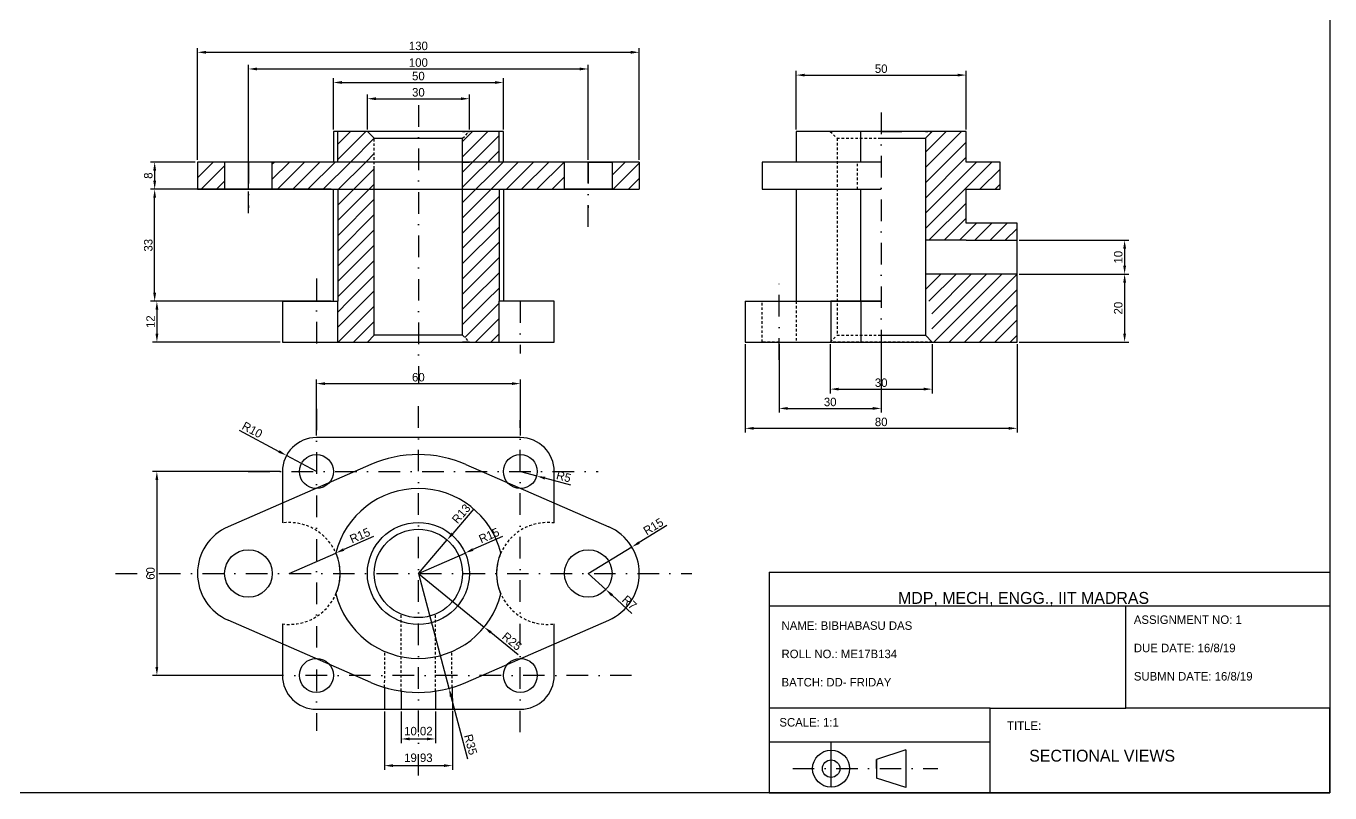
# Model space of a CAD drawing. Header units: millimetres. Extents: x 3191 to 4500, y 3127 to 3817.
# Drawn here: x 3407.4 to 3791, y 3220.2 to 3446 of the extents above; entities that cross this region are included whole.
import ezdxf

# ---------------------------------------------------------------- set-up
doc = ezdxf.new("R2010")
doc.units = ezdxf.units.MM
doc.linetypes.add('DASHDOT2', pattern=[12.7, 6.35, -3.175, 0, -3.175])
doc.linetypes.add('JIS_02_0.7', pattern=[1.35, 0.75, -0.6])
doc.dimstyles.new('ISO-25', dxfattribs={"dimtxt": 2.5, "dimasz": 2.5, "dimexe": 1.25, "dimexo": 0.625, "dimtad": 1, "dimtxsty": 'Standard', "dimcen": 2.5, "dimclrd": 3, "dimclre": 3, "dimadec": 0, "dimazin": 0, "dimtfac": 1, "dimtmove": 0, "dimatfit": 3, "dimfxl": 1, "dimarcsym": 0})
pattern_1 = [(45, (691.1954, 535.788), (-2.245064, 2.245064), [])]
pattern_2 = [(45, (818.4033, 339.859), (-2.245064, 2.245064), [])]

# ---------------------------------------------------------------- blocks, each defined once
blk = doc.blocks.new('*D38')
at = {"color": 3, "lineweight": -2, "transparency": 16777216}
for p, q in [((3482.17, 3364.93), (3444.62, 3364.93)), ((3445.87, 3362.43), (3445.87, 3355.43)), ((3482.17, 3352.93), (3444.62, 3352.93))]:
    blk.add_line(p, q, dxfattribs=at)
at = {"color": 3, "transparency": 16777216}
for points in [[(3445.45, 3362.43), (3446.29, 3362.43), (3445.87, 3364.93)], [(3445.45, 3355.43), (3446.29, 3355.43), (3445.87, 3352.93)]]:
    blk.add_solid(points, dxfattribs=at)
at = {"layer": 'Defpoints', "color": 0, "transparency": 16777216}
for p in [(3482.8, 3364.93), (3445.87, 3352.93), (3482.8, 3352.93)]:
    blk.add_point(p, dxfattribs=at)
at = {"color": 0, "transparency": 16777216, "insert": (3444, 3358.93), "char_height": 2.5, "attachment_point": 5, "rotation": 90}
blk.add_mtext('12', dxfattribs=at)
blk = doc.blocks.new('*D39')
at = {"color": 3, "lineweight": -2, "transparency": 16777216}
for p, q in [((3457.17, 3405.93), (3443.96, 3405.93)), ((3445.21, 3403.43), (3445.21, 3400.43)), ((3457.17, 3397.93), (3443.96, 3397.93))]:
    blk.add_line(p, q, dxfattribs=at)
at = {"color": 3, "transparency": 16777216}
for points in [[(3444.8, 3403.43), (3445.63, 3403.43), (3445.21, 3405.93)], [(3444.8, 3400.43), (3445.63, 3400.43), (3445.21, 3397.93)]]:
    blk.add_solid(points, dxfattribs=at)
at = {"layer": 'Defpoints', "color": 0, "transparency": 16777216}
for p in [(3457.8, 3405.93), (3445.21, 3397.93), (3457.8, 3397.93)]:
    blk.add_point(p, dxfattribs=at)
at = {"color": 0, "transparency": 16777216, "insert": (3443.34, 3401.93), "char_height": 2.5, "attachment_point": 5, "rotation": 90}
blk.add_mtext('8', dxfattribs=at)
blk = doc.blocks.new('*D40')
at = {"color": 3, "lineweight": -2, "transparency": 16777216}
for p, q in [((3497.17, 3397.93), (3443.96, 3397.93)), ((3445.21, 3367.43), (3445.21, 3395.43)), ((3497.17, 3364.93), (3443.96, 3364.93))]:
    blk.add_line(p, q, dxfattribs=at)
at = {"color": 3, "transparency": 16777216}
for points in [[(3444.8, 3395.43), (3445.63, 3395.43), (3445.21, 3397.93)], [(3444.8, 3367.43), (3445.63, 3367.43), (3445.21, 3364.93)]]:
    blk.add_solid(points, dxfattribs=at)
at = {"layer": 'Defpoints', "color": 0, "transparency": 16777216}
for p in [(3445.21, 3397.93), (3497.8, 3397.93), (3497.8, 3364.93)]:
    blk.add_point(p, dxfattribs=at)
at = {"color": 0, "transparency": 16777216, "insert": (3443.34, 3381.43), "char_height": 2.5, "attachment_point": 5, "rotation": 90}
blk.add_mtext('33', dxfattribs=at)
blk = doc.blocks.new('*D41')
at = {"color": 3, "lineweight": -2, "transparency": 16777216}
for p, q in [((3497.8, 3415.55), (3497.8, 3430.6)), ((3547.8, 3415.55), (3547.8, 3430.6)), ((3500.3, 3429.35), (3545.3, 3429.35))]:
    blk.add_line(p, q, dxfattribs=at)
at = {"color": 3, "transparency": 16777216}
for points in [[(3500.3, 3429.77), (3500.3, 3428.94), (3497.8, 3429.35)], [(3545.3, 3429.77), (3545.3, 3428.94), (3547.8, 3429.35)]]:
    blk.add_solid(points, dxfattribs=at)
at = {"layer": 'Defpoints', "color": 0, "transparency": 16777216}
for p in [(3547.8, 3429.35), (3497.8, 3414.93), (3547.8, 3414.93)]:
    blk.add_point(p, dxfattribs=at)
at = {"color": 0, "transparency": 16777216, "insert": (3522.8, 3431.23), "char_height": 2.5, "attachment_point": 5}
blk.add_mtext('50', dxfattribs=at)
blk = doc.blocks.new('*D42')
at = {"color": 3, "lineweight": -2, "transparency": 16777216}
for p, q in [((3507.8, 3415.55), (3507.8, 3425.83)), ((3537.8, 3415.55), (3537.8, 3425.83)), ((3510.3, 3424.58), (3535.3, 3424.58))]:
    blk.add_line(p, q, dxfattribs=at)
at = {"color": 3, "transparency": 16777216}
for points in [[(3510.3, 3424.99), (3510.3, 3424.16), (3507.8, 3424.58)], [(3535.3, 3424.99), (3535.3, 3424.16), (3537.8, 3424.58)]]:
    blk.add_solid(points, dxfattribs=at)
at = {"layer": 'Defpoints', "color": 0, "transparency": 16777216}
for p in [(3537.8, 3424.58), (3507.8, 3414.93), (3537.8, 3414.93)]:
    blk.add_point(p, dxfattribs=at)
at = {"color": 0, "transparency": 16777216, "insert": (3522.8, 3426.45), "char_height": 2.5, "attachment_point": 5}
blk.add_mtext('30', dxfattribs=at)
blk = doc.blocks.new('*D43')
at = {"color": 3, "lineweight": -2, "transparency": 16777216}
for p, q in [((3457.8, 3406.55), (3457.8, 3439.49)), ((3460.3, 3438.24), (3585.3, 3438.24)), ((3587.8, 3406.55), (3587.8, 3439.49))]:
    blk.add_line(p, q, dxfattribs=at)
at = {"color": 3, "transparency": 16777216}
for points in [[(3460.3, 3438.66), (3460.3, 3437.83), (3457.8, 3438.24)], [(3585.3, 3438.66), (3585.3, 3437.83), (3587.8, 3438.24)]]:
    blk.add_solid(points, dxfattribs=at)
at = {"layer": 'Defpoints', "color": 0, "transparency": 16777216}
for p in [(3587.8, 3438.24), (3457.8, 3405.93), (3587.8, 3405.93)]:
    blk.add_point(p, dxfattribs=at)
at = {"color": 0, "transparency": 16777216, "insert": (3522.8, 3440.12), "char_height": 2.5, "attachment_point": 5}
blk.add_mtext('130', dxfattribs=at)
blk = doc.blocks.new('*D44')
at = {"color": 3, "lineweight": -2, "transparency": 16777216}
for p, q in [((3472.8, 3406.55), (3472.8, 3434.58)), ((3572.8, 3406.55), (3572.8, 3434.58)), ((3475.3, 3433.33), (3570.3, 3433.33))]:
    blk.add_line(p, q, dxfattribs=at)
at = {"color": 3, "transparency": 16777216}
for points in [[(3475.3, 3433.75), (3475.3, 3432.92), (3472.8, 3433.33)], [(3570.3, 3433.75), (3570.3, 3432.92), (3572.8, 3433.33)]]:
    blk.add_solid(points, dxfattribs=at)
at = {"layer": 'Defpoints', "color": 0, "transparency": 16777216}
for p in [(3572.8, 3433.33), (3472.8, 3405.93), (3572.8, 3405.93)]:
    blk.add_point(p, dxfattribs=at)
at = {"color": 0, "transparency": 16777216, "insert": (3522.8, 3435.21), "char_height": 2.5, "attachment_point": 5}
blk.add_mtext('100', dxfattribs=at)
blk = doc.blocks.new('*D45')
at = {"color": 3, "lineweight": -2, "transparency": 16777216}
for p, q in [((3595.94, 3298.88), (3587.75, 3293.9)), ((3572.8, 3284.81), (3585.62, 3292.6))]:
    blk.add_line(p, q, dxfattribs=at)
at = {"color": 3, "transparency": 16777216}
blk.add_solid([(3587.54, 3294.25), (3587.97, 3293.54), (3585.62, 3292.6)], dxfattribs=at)
at = {"layer": 'Defpoints', "color": 0, "transparency": 16777216}
for p in [(3585.62, 3292.6), (3572.8, 3284.81)]:
    blk.add_point(p, dxfattribs=at)
at = {"color": 0, "transparency": 16777216, "insert": (3591.94, 3298.64), "char_height": 2.5, "attachment_point": 5, "rotation": 31.2925}
blk.add_mtext('R15', dxfattribs=at)
blk = doc.blocks.new('*D46')
at = {"color": 3, "lineweight": -2, "transparency": 16777216}
for p, q in [((3572.8, 3284.81), (3577.96, 3280.08)), ((3585.64, 3273.04), (3579.8, 3278.39))]:
    blk.add_line(p, q, dxfattribs=at)
at = {"color": 3, "transparency": 16777216}
blk.add_solid([(3580.08, 3278.7), (3579.52, 3278.08), (3577.96, 3280.08)], dxfattribs=at)
at = {"layer": 'Defpoints', "color": 0, "transparency": 16777216}
for p in [(3572.8, 3284.81), (3577.96, 3280.08)]:
    blk.add_point(p, dxfattribs=at)
at = {"color": 0, "transparency": 16777216, "insert": (3584.91, 3276.25), "char_height": 2.5, "attachment_point": 5, "rotation": 317.4921}
blk.add_mtext('R7', dxfattribs=at)
blk = doc.blocks.new('*D47')
at = {"color": 3, "lineweight": -2, "transparency": 16777216}
for p, q in [((3552.8, 3314.81), (3557.63, 3313.51)), ((3567.68, 3310.79), (3560.04, 3312.86))]:
    blk.add_line(p, q, dxfattribs=at)
at = {"color": 3, "transparency": 16777216}
blk.add_solid([(3560.15, 3313.26), (3559.93, 3312.45), (3557.63, 3313.51)], dxfattribs=at)
at = {"layer": 'Defpoints', "color": 0, "transparency": 16777216}
for p in [(3552.8, 3314.81), (3557.63, 3313.51)]:
    blk.add_point(p, dxfattribs=at)
at = {"color": 0, "transparency": 16777216, "insert": (3565.56, 3313.31), "char_height": 2.5, "attachment_point": 5, "rotation": 344.9119}
blk.add_mtext('R5', dxfattribs=at)
blk = doc.blocks.new('*D48')
at = {"color": 3, "lineweight": -2, "transparency": 16777216}
for p, q in [((3470.1, 3327), (3481.79, 3320.72)), ((3492.8, 3314.81), (3483.99, 3319.54))]:
    blk.add_line(p, q, dxfattribs=at)
at = {"color": 3, "transparency": 16777216}
blk.add_solid([(3481.98, 3321.09), (3481.59, 3320.36), (3483.99, 3319.54)], dxfattribs=at)
at = {"layer": 'Defpoints', "color": 0, "transparency": 16777216}
for p in [(3483.99, 3319.54), (3492.8, 3314.81)]:
    blk.add_point(p, dxfattribs=at)
at = {"color": 0, "transparency": 16777216, "insert": (3473.93, 3327.07), "char_height": 2.5, "attachment_point": 5, "rotation": 331.752}
blk.add_mtext('R10', dxfattribs=at)
blk = doc.blocks.new('*D49')
at = {"color": 3, "lineweight": -2, "transparency": 16777216}
for p, q in [((3539.13, 3303.85), (3532.89, 3296.57)), ((3522.8, 3284.81), (3531.26, 3294.68))]:
    blk.add_line(p, q, dxfattribs=at)
at = {"color": 3, "transparency": 16777216}
blk.add_solid([(3532.57, 3296.85), (3533.2, 3296.3), (3531.26, 3294.68)], dxfattribs=at)
at = {"layer": 'Defpoints', "color": 0, "transparency": 16777216}
for p in [(3531.26, 3294.68), (3522.8, 3284.81)]:
    blk.add_point(p, dxfattribs=at)
at = {"color": 0, "transparency": 16777216, "insert": (3535.4, 3302.38), "char_height": 2.5, "attachment_point": 5, "rotation": 49.3878}
blk.add_mtext('R13', dxfattribs=at)
blk = doc.blocks.new('*D50')
at = {"color": 3, "lineweight": -2, "transparency": 16777216}
for p, q in [((3522.8, 3284.81), (3542.18, 3269.01)), ((3552.19, 3260.85), (3544.11, 3267.43))]:
    blk.add_line(p, q, dxfattribs=at)
at = {"color": 3, "transparency": 16777216}
blk.add_solid([(3544.38, 3267.76), (3543.85, 3267.11), (3542.18, 3269.01)], dxfattribs=at)
at = {"layer": 'Defpoints', "color": 0, "transparency": 16777216}
for p in [(3522.8, 3284.81), (3542.18, 3269.01)]:
    blk.add_point(p, dxfattribs=at)
at = {"color": 0, "transparency": 16777216, "insert": (3550.31, 3264.81), "char_height": 2.5, "attachment_point": 5, "rotation": 320.8185}
blk.add_mtext('R25', dxfattribs=at)
blk = doc.blocks.new('*D51')
at = {"color": 3, "lineweight": -2, "transparency": 16777216}
for p, q in [((3547.6, 3295.69), (3538.82, 3291.84)), ((3522.8, 3284.81), (3536.53, 3290.83))]:
    blk.add_line(p, q, dxfattribs=at)
at = {"color": 3, "transparency": 16777216}
blk.add_solid([(3538.66, 3292.22), (3538.99, 3291.46), (3536.53, 3290.83)], dxfattribs=at)
at = {"layer": 'Defpoints', "color": 0, "transparency": 16777216}
for p in [(3536.53, 3290.83), (3522.8, 3284.81)]:
    blk.add_point(p, dxfattribs=at)
at = {"color": 0, "transparency": 16777216, "insert": (3543.6, 3295.98), "char_height": 2.5, "attachment_point": 5, "rotation": 23.6819}
blk.add_mtext('R15', dxfattribs=at)
blk = doc.blocks.new('*D52')
at = {"color": 3, "lineweight": -2, "transparency": 16777216}
for p, q in [((3522.8, 3284.81), (3531.81, 3250.99)), ((3537.37, 3230.14), (3532.46, 3248.57))]:
    blk.add_line(p, q, dxfattribs=at)
at = {"color": 3, "transparency": 16777216}
blk.add_solid([(3532.86, 3248.68), (3532.06, 3248.47), (3531.81, 3250.99)], dxfattribs=at)
at = {"layer": 'Defpoints', "color": 0, "transparency": 16777216}
for p in [(3522.8, 3284.81), (3531.81, 3250.99)]:
    blk.add_point(p, dxfattribs=at)
at = {"color": 0, "transparency": 16777216, "insert": (3538.17, 3234.44), "char_height": 2.5, "attachment_point": 5, "rotation": 284.9293}
blk.add_mtext('R35', dxfattribs=at)
blk = doc.blocks.new('*D53')
at = {"color": 3, "lineweight": -2, "transparency": 16777216}
for p, q in [((3492.8, 3325.43), (3492.8, 3341.95)), ((3552.8, 3325.43), (3552.8, 3341.95)), ((3495.3, 3340.7), (3550.3, 3340.7))]:
    blk.add_line(p, q, dxfattribs=at)
at = {"color": 3, "transparency": 16777216}
for points in [[(3495.3, 3341.11), (3495.3, 3340.28), (3492.8, 3340.7)], [(3550.3, 3341.11), (3550.3, 3340.28), (3552.8, 3340.7)]]:
    blk.add_solid(points, dxfattribs=at)
at = {"layer": 'Defpoints', "color": 0, "transparency": 16777216}
for p in [(3552.8, 3340.7), (3492.8, 3324.81), (3552.8, 3324.81)]:
    blk.add_point(p, dxfattribs=at)
at = {"color": 0, "transparency": 16777216, "insert": (3522.8, 3342.57), "char_height": 2.5, "attachment_point": 5}
blk.add_mtext('60', dxfattribs=at)
blk = doc.blocks.new('*D65')
at = {"color": 3, "lineweight": -2, "transparency": 16777216}
for p, q in [((3509.6, 3295.69), (3500.82, 3291.84)), ((3484.8, 3284.81), (3498.53, 3290.83))]:
    blk.add_line(p, q, dxfattribs=at)
at = {"color": 3, "transparency": 16777216}
blk.add_solid([(3500.66, 3292.22), (3500.99, 3291.46), (3498.53, 3290.83)], dxfattribs=at)
at = {"layer": 'Defpoints', "color": 0, "transparency": 16777216}
for p in [(3498.53, 3290.83), (3484.8, 3284.81)]:
    blk.add_point(p, dxfattribs=at)
at = {"color": 0, "transparency": 16777216, "insert": (3505.6, 3295.98), "char_height": 2.5, "attachment_point": 5, "rotation": 23.6819}
blk.add_mtext('R15', dxfattribs=at)
blk = doc.blocks.new('*D93')
at = {"color": 3, "lineweight": -2, "transparency": 16777216}
for p, q in [((3633.97, 3415.55), (3633.97, 3432.78)), ((3636.47, 3431.53), (3681.47, 3431.53)), ((3683.97, 3415.55), (3683.97, 3432.78))]:
    blk.add_line(p, q, dxfattribs=at)
at = {"color": 3, "transparency": 16777216}
for points in [[(3636.47, 3431.94), (3636.47, 3431.11), (3633.97, 3431.53)], [(3681.47, 3431.94), (3681.47, 3431.11), (3683.97, 3431.53)]]:
    blk.add_solid(points, dxfattribs=at)
at = {"layer": 'Defpoints', "color": 0, "transparency": 16777216}
for p in [(3683.97, 3431.53), (3633.97, 3414.93), (3683.97, 3414.93)]:
    blk.add_point(p, dxfattribs=at)
at = {"color": 0, "transparency": 16777216, "insert": (3658.97, 3433.4), "char_height": 2.5, "attachment_point": 5}
blk.add_mtext('50', dxfattribs=at)
blk = doc.blocks.new('*D110')
at = {"color": 3, "lineweight": -2, "transparency": 16777216}
for p, q in [((3699.6, 3372.93), (3731.84, 3372.93)), ((3730.59, 3370.43), (3730.59, 3355.43)), ((3699.6, 3352.93), (3731.84, 3352.93))]:
    blk.add_line(p, q, dxfattribs=at)
at = {"color": 3, "transparency": 16777216}
for points in [[(3730.18, 3370.43), (3731.01, 3370.43), (3730.59, 3372.93)], [(3730.18, 3355.43), (3731.01, 3355.43), (3730.59, 3352.93)]]:
    blk.add_solid(points, dxfattribs=at)
at = {"layer": 'Defpoints', "color": 0, "transparency": 16777216}
for p in [(3698.97, 3372.93), (3698.97, 3352.93), (3730.59, 3352.93)]:
    blk.add_point(p, dxfattribs=at)
at = {"color": 0, "transparency": 16777216, "insert": (3728.72, 3362.93), "char_height": 2.5, "attachment_point": 5, "rotation": 90}
blk.add_mtext('20', dxfattribs=at)
blk = doc.blocks.new('*D111')
at = {"color": 3, "lineweight": -2, "transparency": 16777216}
for p, q in [((3618.97, 3352.3), (3618.97, 3326.29)), ((3698.97, 3352.3), (3698.97, 3326.29)), ((3621.47, 3327.54), (3696.47, 3327.54))]:
    blk.add_line(p, q, dxfattribs=at)
at = {"color": 3, "transparency": 16777216}
for points in [[(3621.47, 3327.95), (3621.47, 3327.12), (3618.97, 3327.54)], [(3696.47, 3327.95), (3696.47, 3327.12), (3698.97, 3327.54)]]:
    blk.add_solid(points, dxfattribs=at)
at = {"layer": 'Defpoints', "color": 0, "transparency": 16777216}
for p in [(3618.97, 3352.93), (3698.97, 3352.93), (3698.97, 3327.54)]:
    blk.add_point(p, dxfattribs=at)
at = {"color": 0, "transparency": 16777216, "insert": (3658.97, 3329.41), "char_height": 2.5, "attachment_point": 5}
blk.add_mtext('80', dxfattribs=at)
blk = doc.blocks.new('*D112')
at = {"color": 3, "lineweight": -2, "transparency": 16777216}
for p, q in [((3643.97, 3352.3), (3643.97, 3337.83)), ((3673.97, 3352.3), (3673.97, 3337.83)), ((3646.47, 3339.08), (3671.47, 3339.08))]:
    blk.add_line(p, q, dxfattribs=at)
at = {"color": 3, "transparency": 16777216}
for points in [[(3646.47, 3339.5), (3646.47, 3338.67), (3643.97, 3339.08)], [(3671.47, 3339.5), (3671.47, 3338.67), (3673.97, 3339.08)]]:
    blk.add_solid(points, dxfattribs=at)
at = {"layer": 'Defpoints', "color": 0, "transparency": 16777216}
for p in [(3643.97, 3352.93), (3673.97, 3352.93), (3673.97, 3339.08)]:
    blk.add_point(p, dxfattribs=at)
at = {"color": 0, "transparency": 16777216, "insert": (3658.97, 3340.96), "char_height": 2.5, "attachment_point": 5}
blk.add_mtext('30', dxfattribs=at)
blk = doc.blocks.new('*D113')
at = {"color": 3, "lineweight": -2, "transparency": 16777216}
for p, q in [((3628.97, 3352.3), (3628.97, 3332.15)), ((3658.97, 3352.3), (3658.97, 3332.15)), ((3631.47, 3333.4), (3656.47, 3333.4))]:
    blk.add_line(p, q, dxfattribs=at)
at = {"color": 3, "transparency": 16777216}
for points in [[(3631.47, 3333.82), (3631.47, 3332.99), (3628.97, 3333.4)], [(3656.47, 3333.82), (3656.47, 3332.99), (3658.97, 3333.4)]]:
    blk.add_solid(points, dxfattribs=at)
at = {"layer": 'Defpoints', "color": 0, "transparency": 16777216}
for p in [(3628.97, 3352.93), (3658.97, 3352.93), (3658.97, 3333.4)]:
    blk.add_point(p, dxfattribs=at)
at = {"color": 0, "transparency": 16777216, "insert": (3643.97, 3335.28), "char_height": 2.5, "attachment_point": 5}
blk.add_mtext('30', dxfattribs=at)
blk = doc.blocks.new('*D117')
at = {"color": 3, "lineweight": -2, "transparency": 16777216}
for p, q in [((3517.78, 3244.18), (3517.78, 3234.83)), ((3527.8, 3244.18), (3527.8, 3234.83)), ((3520.28, 3236.08), (3525.3, 3236.08))]:
    blk.add_line(p, q, dxfattribs=at)
at = {"color": 3, "transparency": 16777216}
for points in [[(3520.28, 3236.5), (3520.28, 3235.67), (3517.78, 3236.08)], [(3525.3, 3236.5), (3525.3, 3235.67), (3527.8, 3236.08)]]:
    blk.add_solid(points, dxfattribs=at)
at = {"layer": 'Defpoints', "color": 0, "transparency": 16777216}
for p in [(3517.78, 3244.81), (3527.8, 3244.81), (3527.8, 3236.08)]:
    blk.add_point(p, dxfattribs=at)
at = {"color": 0, "transparency": 16777216, "insert": (3522.8, 3238.17), "char_height": 2.5, "attachment_point": 5}
blk.add_mtext('10,02', dxfattribs=at)
blk = doc.blocks.new('*D118')
at = {"color": 3, "lineweight": -2, "transparency": 16777216}
for p, q in [((3512.86, 3244.18), (3512.86, 3226.98)), ((3532.8, 3244.39), (3532.8, 3226.98)), ((3515.36, 3228.23), (3530.3, 3228.23))]:
    blk.add_line(p, q, dxfattribs=at)
at = {"color": 3, "transparency": 16777216}
for points in [[(3515.36, 3228.65), (3515.36, 3227.82), (3512.86, 3228.23)], [(3530.3, 3228.65), (3530.3, 3227.82), (3532.8, 3228.23)]]:
    blk.add_solid(points, dxfattribs=at)
at = {"layer": 'Defpoints', "color": 0, "transparency": 16777216}
for p in [(3512.86, 3244.81), (3532.8, 3245.01), (3532.8, 3228.23)]:
    blk.add_point(p, dxfattribs=at)
at = {"color": 0, "transparency": 16777216, "insert": (3522.8, 3230.32), "char_height": 2.5, "attachment_point": 5}
blk.add_mtext('19,93', dxfattribs=at)
blk = doc.blocks.new('*D119')
at = {"color": 3, "lineweight": -2, "transparency": 16777216}
for p, q in [((3699.6, 3382.93), (3731.84, 3382.93)), ((3730.59, 3380.43), (3730.59, 3375.43)), ((3699.6, 3372.93), (3731.84, 3372.93))]:
    blk.add_line(p, q, dxfattribs=at)
at = {"color": 3, "transparency": 16777216}
for points in [[(3730.18, 3380.43), (3731.01, 3380.43), (3730.59, 3382.93)], [(3730.18, 3375.43), (3731.01, 3375.43), (3730.59, 3372.93)]]:
    blk.add_solid(points, dxfattribs=at)
at = {"layer": 'Defpoints', "color": 0, "transparency": 16777216}
for p in [(3698.97, 3382.93), (3698.97, 3372.93), (3730.59, 3372.93)]:
    blk.add_point(p, dxfattribs=at)
at = {"color": 0, "transparency": 16777216, "insert": (3728.72, 3377.93), "char_height": 2.5, "attachment_point": 5, "rotation": 90}
blk.add_mtext('10', dxfattribs=at)
blk = doc.blocks.new('*D120')
at = {"color": 3, "lineweight": -2, "transparency": 16777216}
for p, q in [((3482.17, 3314.81), (3444.61, 3314.81)), ((3445.86, 3312.31), (3445.86, 3257.31)), ((3482.17, 3254.81), (3444.61, 3254.81))]:
    blk.add_line(p, q, dxfattribs=at)
at = {"color": 3, "transparency": 16777216}
for points in [[(3445.44, 3312.31), (3446.27, 3312.31), (3445.86, 3314.81)], [(3445.44, 3257.31), (3446.27, 3257.31), (3445.86, 3254.81)]]:
    blk.add_solid(points, dxfattribs=at)
at = {"layer": 'Defpoints', "color": 0, "transparency": 16777216}
for p in [(3482.8, 3314.81), (3445.86, 3254.81), (3482.8, 3254.81)]:
    blk.add_point(p, dxfattribs=at)
at = {"color": 0, "transparency": 16777216, "insert": (3443.98, 3284.81), "char_height": 2.5, "attachment_point": 5, "rotation": 90}
blk.add_mtext('60', dxfattribs=at)

msp = doc.modelspace()

# ---------------------------------------------------------------- hatches: boundary and pattern name
at = {"linetype": 'DASHDOT2'}
h = msp.add_hatch(dxfattribs=at)
h.set_pattern_fill('ANSI31', color=3)
h.set_pattern_definition(pattern_2)
h.paths.add_polyline_path([(3565.798, 3405.927), (3535.798, 3405.927), (3535.798, 3403.927), (3535.798, 3397.927), (3565.798, 3397.927)])
h.paths.add_polyline_path([(3546.538, 3414.927), (3537.798, 3414.927), (3535.798, 3412.927), (3535.798, 3405.927), (3546.538, 3405.927)])
h.paths.add_polyline_path([(3509.798, 3412.927), (3507.798, 3414.927), (3499.058, 3414.927), (3499.058, 3405.927), (3509.798, 3405.927)])
h.paths.add_polyline_path([(3509.798, 3397.927), (3499.058, 3397.927), (3499.058, 3377.927), (3509.798, 3377.927)])
h.paths.add_polyline_path([(3546.538, 3397.927), (3535.798, 3397.927), (3535.798, 3377.927), (3546.538, 3377.927)])
h.paths.add_polyline_path([(3509.798, 3377.927), (3499.058, 3377.927), (3499.058, 3364.927), (3509.798, 3364.927)])
h.paths.add_polyline_path([(3546.538, 3377.927), (3535.798, 3377.927), (3535.798, 3364.927), (3546.538, 3364.927)])
h = msp.add_hatch(dxfattribs=at)
h.set_pattern_fill('ANSI31', color=3)
h.set_pattern_definition(pattern_1)
h.paths.add_polyline_path([(3683.973, 3397.927), (3671.973, 3397.927), (3671.973, 3382.927), (3683.973, 3382.927)])
h.paths.add_polyline_path([(3683.973, 3372.927), (3671.973, 3372.927), (3671.973, 3364.927), (3683.973, 3364.927)])
h.paths.add_polyline_path([(3698.973, 3372.927), (3683.973, 3372.927), (3683.973, 3364.927), (3698.973, 3364.927)])
h.paths.add_polyline_path([(3693.973, 3405.927), (3671.973, 3405.927), (3671.973, 3397.927), (3683.973, 3397.927), (3693.973, 3397.927)])
h.paths.add_polyline_path([(3683.973, 3414.927), (3673.973, 3414.927), (3671.973, 3412.927), (3671.973, 3405.927), (3683.973, 3405.927)])
h.paths.add_polyline_path([(3698.973, 3364.927), (3693.973, 3364.927), (3693.973, 3352.927), (3698.973, 3352.927)])
h.paths.add_polyline_path([(3693.973, 3364.927), (3683.973, 3364.927), (3683.973, 3352.927), (3693.973, 3352.927)])
h.paths.add_polyline_path([(3683.973, 3364.927), (3673.838, 3364.927), (3673.838, 3353.062), (3673.973, 3352.927), (3683.973, 3352.927)])
h = msp.add_hatch(dxfattribs=at)
h.set_pattern_fill('ANSI31', color=3)
h.set_pattern_definition(pattern_2)
h.paths.add_polyline_path([(3457.798, 3405.927), (3457.798, 3397.927), (3465.798, 3397.927), (3465.798, 3405.927)])
h.paths.add_polyline_path([(3587.798, 3405.927), (3579.798, 3405.927), (3579.798, 3397.927), (3587.798, 3397.927)])
h.paths.add_polyline_path([(3509.798, 3397.927), (3509.798, 3403.927), (3509.798, 3405.927), (3479.798, 3405.927), (3479.798, 3397.927)])
h = msp.add_hatch(dxfattribs=at)
h.set_pattern_fill('ANSI31', color=3)
h.set_pattern_definition(pattern_1)
h.paths.add_polyline_path([(3698.973, 3387.927), (3683.973, 3387.927), (3683.973, 3382.927), (3698.973, 3382.927)])
h = msp.add_hatch()
h.set_pattern_fill('ANSI31', color=3)
h.set_pattern_definition(pattern_2)
h.paths.add_polyline_path([(3509.798, 3364.927), (3499.058, 3364.927), (3499.058, 3352.927), (3507.798, 3352.927), (3509.798, 3354.927)])
h.paths.add_polyline_path([(3546.538, 3364.927), (3535.798, 3364.927), (3535.798, 3354.927), (3537.798, 3352.927), (3546.538, 3352.927)])

# ---------------------------------------------------------------- linework, layer by layer
at = {"color": 1, "linetype": 'DASHDOT2'}
for p, q in [((3522.798, 3422.68), (3522.798, 3340.695)), ((3658.973, 3420.52), (3658.973, 3345.571)), ((3472.798, 3390.904), (3472.798, 3411.875)), ((3572.798, 3386.865), (3572.798, 3410.581)), ((3492.798, 3371.65), (3492.798, 3349.531)), ((3628.973, 3347.684), (3628.973, 3370.843)), ((3552.798, 3364.927), (3552.798, 3349.531)), ((3522.798, 3225.279), (3522.798, 3335.333)), ((3492.798, 3333.315), (3492.798, 3238.503)), ((3552.798, 3238.055), (3552.798, 3329.953)), ((3472.711, 3314.808), (3575.67, 3314.808)), ((3433.682, 3284.808), (3603.26, 3284.808)), ((3585.539, 3254.808), (3475.179, 3254.808))]:
    msp.add_line(p, q, dxfattribs=at)
for p, q in [((3547.798, 3414.927), (3497.798, 3414.927)), ((3497.798, 3414.927), (3497.798, 3405.927)), ((3499.058, 3405.927), (3499.058, 3414.927)), ((3509.798, 3412.927), (3507.798, 3414.927)), ((3546.538, 3405.927), (3546.538, 3414.927)), ((3547.798, 3405.927), (3547.798, 3414.927)), ((3683.973, 3414.927), (3633.973, 3414.927)), ((3633.973, 3414.927), (3633.973, 3405.927)), ((3652.948, 3405.927), (3652.948, 3414.927)), ((3658.973, 3414.927), (3664.998, 3414.927)), ((3673.973, 3414.927), (3671.973, 3412.927)), ((3683.973, 3405.927), (3683.973, 3414.927)), ((3509.798, 3412.927), (3535.798, 3412.927)), ((3535.798, 3403.927), (3535.798, 3412.927)), ((3658.973, 3412.927), (3671.973, 3412.927)), ((3671.973, 3412.927), (3671.973, 3354.927)), ((3587.798, 3405.927), (3457.798, 3405.927)), ((3457.798, 3405.927), (3457.798, 3397.927)), ((3465.798, 3405.927), (3465.798, 3397.927)), ((3479.798, 3397.927), (3479.798, 3405.927)), ((3509.798, 3354.927), (3509.798, 3403.927)), ((3535.798, 3405.927), (3537.798, 3405.927)), ((3535.798, 3354.927), (3535.798, 3403.927)), ((3565.798, 3397.927), (3565.798, 3405.927)), ((3572.798, 3405.927), (3579.798, 3405.927)), ((3579.798, 3405.927), (3579.798, 3397.927)), ((3587.798, 3405.927), (3587.798, 3397.927)), ((3658.973, 3405.927), (3623.973, 3405.927)), ((3623.973, 3405.927), (3623.973, 3397.927)), ((3658.973, 3405.927), (3652.948, 3405.927)), ((3693.973, 3405.927), (3683.973, 3405.927)), ((3693.973, 3397.927), (3693.973, 3405.927)), ((3457.798, 3397.927), (3522.798, 3397.927)), ((3497.798, 3364.927), (3497.798, 3397.927)), ((3497.798, 3397.927), (3547.798, 3397.927)), ((3499.058, 3397.927), (3499.058, 3364.927)), ((3522.798, 3397.927), (3587.798, 3397.927)), ((3522.798, 3397.927), (3572.798, 3397.927)), ((3546.538, 3397.927), (3546.538, 3364.927)), ((3547.798, 3397.927), (3547.798, 3364.927)), ((3579.798, 3397.927), (3565.798, 3397.927)), ((3623.973, 3397.927), (3658.973, 3397.927)), ((3633.973, 3397.927), (3633.973, 3364.927)), ((3652.948, 3364.927), (3652.948, 3397.927)), ((3683.973, 3397.927), (3693.973, 3397.927)), ((3683.973, 3387.927), (3683.973, 3397.927)), ((3698.973, 3387.927), (3683.973, 3387.927)), ((3698.973, 3352.927), (3698.973, 3387.927)), ((3683.973, 3382.927), (3671.973, 3382.927)), ((3683.973, 3382.927), (3698.973, 3382.927)), ((3683.973, 3372.927), (3671.973, 3372.927)), ((3698.973, 3372.927), (3683.973, 3372.927)), ((3482.798, 3364.927), (3482.798, 3352.927)), ((3482.798, 3364.927), (3499.058, 3364.927)), ((3499.058, 3352.927), (3499.058, 3364.927)), ((3546.538, 3352.927), (3546.538, 3364.927)), ((3562.798, 3364.927), (3546.538, 3364.927)), ((3562.798, 3352.927), (3562.798, 3364.927)), ((3618.973, 3364.927), (3618.973, 3352.927)), ((3618.973, 3364.927), (3658.973, 3364.927)), ((3658.973, 3364.927), (3644.108, 3364.927)), ((3644.108, 3364.927), (3644.108, 3352.927)), ((3652.948, 3364.927), (3652.948, 3352.927)), ((3698.973, 3352.927), (3698.973, 3364.927)), ((3482.798, 3352.927), (3562.798, 3352.927)), ((3509.798, 3354.927), (3507.798, 3352.927)), ((3535.798, 3354.927), (3509.798, 3354.927)), ((3522.798, 3352.927), (3537.798, 3352.927)), ((3537.798, 3352.927), (3535.798, 3352.927)), ((3618.973, 3352.927), (3698.973, 3352.927)), ((3658.973, 3354.927), (3671.973, 3354.927)), ((3658.973, 3352.927), (3664.998, 3352.927)), ((3658.973, 3352.927), (3673.838, 3352.927)), ((3673.973, 3352.927), (3671.973, 3354.927)), ((3552.798, 3324.808), (3492.798, 3324.808)), ((3508.798, 3316.886), (3466.798, 3298.556)), ((3482.798, 3314.808), (3482.798, 3299.674)), ((3536.798, 3316.886), (3578.798, 3298.556)), ((3562.798, 3299.674), (3562.798, 3314.808)), ((3626, 3285.193), (3791, 3285.193)), ((3626, 3285.193), (3626, 3245.193)), ((3791, 3285.193), (3791, 3275.193)), ((3791, 3275.193), (3626, 3275.193)), ((3731, 3245.193), (3731, 3275.193)), ((3791, 3275.193), (3791, 3245.193)), ((3508.798, 3252.73), (3466.798, 3271.06)), ((3482.798, 3269.942), (3482.798, 3254.808)), ((3536.798, 3252.73), (3578.798, 3271.06)), ((3562.798, 3254.808), (3562.798, 3269.942)), ((3512.864, 3251.247), (3512.864, 3244.808)), ((3517.782, 3250.169), (3517.782, 3244.808)), ((3527.814, 3250.169), (3527.798, 3244.808)), ((3532.731, 3251.247), (3532.798, 3244.808)), ((3492.798, 3244.808), (3552.798, 3244.808)), ((3522.798, 3244.808), (3527.798, 3244.808)), ((3522.798, 3244.808), (3532.798, 3244.808)), ((3626, 3245.193), (3626, 3235.193)), ((3691, 3245.193), (3626, 3245.193)), ((3691, 3220.193), (3691, 3245.193)), ((3691, 3245.193), (3731, 3245.193)), ((3791, 3245.193), (3731, 3245.193)), ((3791, 3220.193), (3791, 3245.193)), ((3626, 3235.193), (3626, 3220.193)), ((3626, 3235.193), (3691, 3235.193)), ((3644.233, 3221.905), (3644.233, 3235.193)), ((3666.226, 3232.928), (3657.566, 3230.044)), ((3666.226, 3232.928), (3666.226, 3221.784)), ((3657.566, 3227.342), (3657.566, 3230.044)), ((3657.566, 3230.044), (3657.566, 3224.537)), ((3666.226, 3221.784), (3657.566, 3224.537)), ((3626, 3220.193), (3691, 3220.193)), ((3691, 3220.193), (3791, 3220.193))]:
    msp.add_line(p, q)
at = {"linetype": 'JIS_02_0.7'}
for p, q in [((3535.798, 3414.927), (3537.798, 3414.927)), ((3535.798, 3412.927), (3537.798, 3414.927)), ((3671.973, 3414.927), (3673.973, 3414.927)), ((3509.798, 3403.927), (3509.798, 3412.927)), ((3671.973, 3405.927), (3671.973, 3397.927)), ((3698.973, 3352.927), (3698.973, 3372.927)), ((3623.973, 3364.927), (3633.973, 3364.927)), ((3522.798, 3352.927), (3547.798, 3352.927)), ((3535.798, 3354.927), (3537.798, 3352.927)), ((3618.973, 3352.927), (3628.973, 3352.927)), ((3628.973, 3352.927), (3623.973, 3352.927)), ((3673.973, 3352.927), (3643.973, 3352.927)), ((3671.973, 3352.927), (3673.973, 3352.927))]:
    msp.add_line(p, q, dxfattribs=at)
at = {"color": 3, "linetype": 'JIS_02_0.7'}
for p, q in [((3643.973, 3414.927), (3645.973, 3412.927)), ((3645.973, 3412.927), (3645.973, 3354.927)), ((3645.973, 3412.927), (3658.973, 3412.927)), ((3651.973, 3397.927), (3651.973, 3405.927)), ((3623.973, 3352.927), (3623.973, 3364.927)), ((3633.973, 3364.927), (3633.973, 3352.927)), ((3643.973, 3352.927), (3645.973, 3354.927)), ((3645.973, 3354.927), (3658.973, 3354.927)), ((3517.782, 3250.169), (3517.714, 3272.843)), ((3527.814, 3250.169), (3527.882, 3272.843)), ((3512.864, 3251.247), (3512.973, 3261.819)), ((3532.731, 3251.247), (3532.622, 3261.819))]:
    msp.add_line(p, q, dxfattribs=at)
at = {"linetype": 'DASHDOT2'}
for p, q in [((3472.798, 3397.927), (3472.798, 3405.927)), ((3472.798, 3405.927), (3472.798, 3392.427)), ((3572.798, 3405.927), (3572.798, 3392.427)), ((3487.798, 3364.927), (3492.798, 3364.927))]:
    msp.add_line(p, q, dxfattribs=at)
at = {"color": 3, "linetype": 'DASHDOT2'}
msp.add_line((3632.931, 3227.342), (3675.626, 3227.342), dxfattribs=at)
at = {"color": 3}
msp.add_lwpolyline([(3791, 3220.193), (3191.15, 3220.193), (3191.15, 3640.817), (3791, 3640.817)], close=True, dxfattribs=at)
for centre, radius in [((3492.798, 3314.808), 5), ((3552.798, 3314.808), 5), ((3522.798, 3284.808), 15), ((3522.798, 3284.808), 13), ((3472.798, 3284.808), 7), ((3572.798, 3284.808), 7), ((3492.798, 3254.808), 5), ((3552.798, 3254.808), 5), ((3644.233, 3227.342), 5.437), ((3644.233, 3227.342), 5.437), ((3644.233, 3227.342), 2.575)]:
    msp.add_circle(centre, radius)
for centre, radius, start, end in [((3492.798, 3314.808), 10, 90, 180), ((3552.798, 3314.808), 10, 0, 90), ((3522.798, 3284.808), 35, 66.42182, 113.57818), ((3522.798, 3284.808), 25, 13.94528, 166.05472), ((3472.798, 3284.808), 15, 113.57818, 246.42182), ((3572.798, 3284.808), 15, 293.57818, 66.42182), ((3484.798, 3284.808), 15, 336.31809, 23.68191), ((3560.798, 3284.808), 15, 156.31809, 203.68191), ((3522.798, 3284.808), 25, 193.94528, 346.05472), ((3492.798, 3254.808), 10, 180, 270), ((3552.798, 3254.808), 10, 270, 0), ((3522.798, 3284.808), 35, 246.42182, 293.57818)]:
    msp.add_arc(centre, radius, start, end)
at = {"color": 3, "linetype": 'JIS_02_0.7'}
for centre, start, end in [((3484.798, 3284.808), 262.33774, 97.66226), ((3560.798, 3284.808), 82.33774, 277.66226)]:
    msp.add_arc(centre, 15, start, end, dxfattribs=at)

# ---------------------------------------------------------------- texts
at = {"attachment_point": 1}
for s, width, insert, char_height in [('MDP, MECH, ENGG., IIT MADRAS', 102.78584, (3663.94, 3279.36), 3.5), ('ASSIGNMENT NO: 1\\P\\PDUE DATE: 16/8/19\\P\\PSUBMN DATE: 16/8/19', 53.77146, (3733.314, 3272.456), 2.5), ('NAME: BIBHABASU DAS\\P\\PROLL NO.: ME17B134\\P\\PBATCH: DD- FRIDAY', 84.14448, (3629.652, 3270.712), 2.5), ('SCALE: 1:1', 33.67892, (3629.024, 3242.243), 2.5), ('TITLE:\\P      \\P       {\\H1.4x;SECTIONAL VIEWS}', 83.71223, (3696.023, 3241.242), 2.5)]:
    msp.add_mtext_dynamic_manual_height_columns(s, width=width, gutter_width=12.5, heights=[0], dxfattribs=dict(at, insert=insert, char_height=char_height))

# ---------------------------------------------------------------- dimensions: what is measured, and where the dimension line sits
at = {"color": 3}
for base, p1, p2, picture, middle in [((3587.798, 3438.244), (3457.798, 3405.927), (3587.798, 3405.927), '*D43', (3522.798, 3440.119)), ((3572.798, 3433.335), (3472.798, 3405.927), (3572.798, 3405.927), '*D44', (3522.798, 3435.21)), ((3683.973, 3431.528), (3633.973, 3414.927), (3683.973, 3414.927), '*D93', (3658.973, 3433.403)), ((3547.798, 3429.354), (3497.798, 3414.927), (3547.798, 3414.927), '*D41', (3522.798, 3431.229)), ((3537.798, 3424.577), (3507.798, 3414.927), (3537.798, 3414.927), '*D42', (3522.798, 3426.452)), ((3698.973, 3327.535), (3618.973, 3352.927), (3698.973, 3352.927), '*D111', (3658.973, 3329.41)), ((3658.973, 3333.402), (3628.973, 3352.927), (3658.973, 3352.927), '*D113', (3643.973, 3335.277)), ((3673.973, 3339.082), (3643.973, 3352.927), (3673.973, 3352.927), '*D112', (3658.973, 3340.957))]:
    dim = msp.add_linear_dim(base=base, p1=p1, p2=p2, dimstyle='ISO-25', dxfattribs=at)
    dim.commit()
    dim.dimension.update_dxf_attribs({"geometry": picture, "text_midpoint": middle})
for base, p1, p2, picture, middle in [((3445.213, 3397.927), (3457.798, 3405.927), (3457.798, 3397.927), '*D39', (3443.338, 3401.927)), ((3445.213, 3397.927), (3497.798, 3364.927), (3497.798, 3397.927), '*D40', (3443.338, 3381.427)), ((3730.592, 3372.927), (3698.973, 3382.927), (3698.973, 3372.927), '*D119', (3728.717, 3377.927)), ((3730.592, 3352.927), (3698.973, 3372.927), (3698.973, 3352.927), '*D110', (3728.717, 3362.927)), ((3445.87, 3352.927), (3482.798, 3364.927), (3482.798, 3352.927), '*D38', (3443.995, 3358.927)), ((3445.855, 3254.808), (3482.798, 3314.808), (3482.798, 3254.808), '*D120', (3443.98, 3284.808))]:
    dim = msp.add_linear_dim(base=base, p1=p1, p2=p2, angle=90, dimstyle='ISO-25', dxfattribs=at)
    dim.commit()
    dim.dimension.update_dxf_attribs({"geometry": picture, "text_midpoint": middle})
for base, p1, p2, picture, middle in [((3552.798, 3340.695), (3492.798, 3324.808), (3552.798, 3324.808), '*D53', (3522.798, 3340.695)), ((3532.796, 3228.233), (3512.864, 3244.808), (3532.796, 3245.013), '*D118', (3522.798, 3228.233)), ((3527.798, 3236.085), (3517.782, 3244.808), (3527.798, 3244.808), '*D117', (3522.798, 3236.085))]:
    dim = msp.add_linear_dim(base=base, p1=p1, p2=p2, dimstyle='ISO-25', dxfattribs=at)
    dim.commit()
    dim.dimension.update_dxf_attribs({"geometry": picture, "text_midpoint": middle, "dimtype": 160})
for center, mpoint, picture, middle in [((3492.798, 3314.808), (3483.989, 3319.541), '*D48', (3473.04, 3325.423)), ((3522.798, 3284.808), (3531.815, 3250.989), '*D52', (3536.355, 3233.962))]:
    dim = msp.add_radius_dim(center=center, mpoint=mpoint, dimstyle='ISO-25', dxfattribs=at)
    dim.commit()
    dim.dimension.update_dxf_attribs({"geometry": picture, "text_midpoint": middle, "dimtype": 164})
for center, mpoint, picture, middle in [((3552.798, 3314.808), (3557.625, 3313.506), '*D47', (3565.556, 3313.31)), ((3522.798, 3284.808), (3531.26, 3294.677), '*D49', (3535.397, 3302.381)), ((3572.798, 3284.808), (3585.616, 3292.599), '*D45', (3591.941, 3298.638)), ((3484.798, 3284.808), (3498.535, 3290.833), '*D65', (3505.604, 3295.981)), ((3522.798, 3284.808), (3536.535, 3290.833), '*D51', (3543.604, 3295.981)), ((3522.798, 3284.808), (3542.176, 3269.013), '*D50', (3550.305, 3264.807)), ((3572.798, 3284.808), (3577.958, 3280.078), '*D46', (3584.907, 3276.252))]:
    dim = msp.add_radius_dim(center=center, mpoint=mpoint, dimstyle='ISO-25', dxfattribs=at)
    dim.commit()
    dim.dimension.update_dxf_attribs({"geometry": picture, "text_midpoint": middle})

doc.saveas('drawing.dxf')
